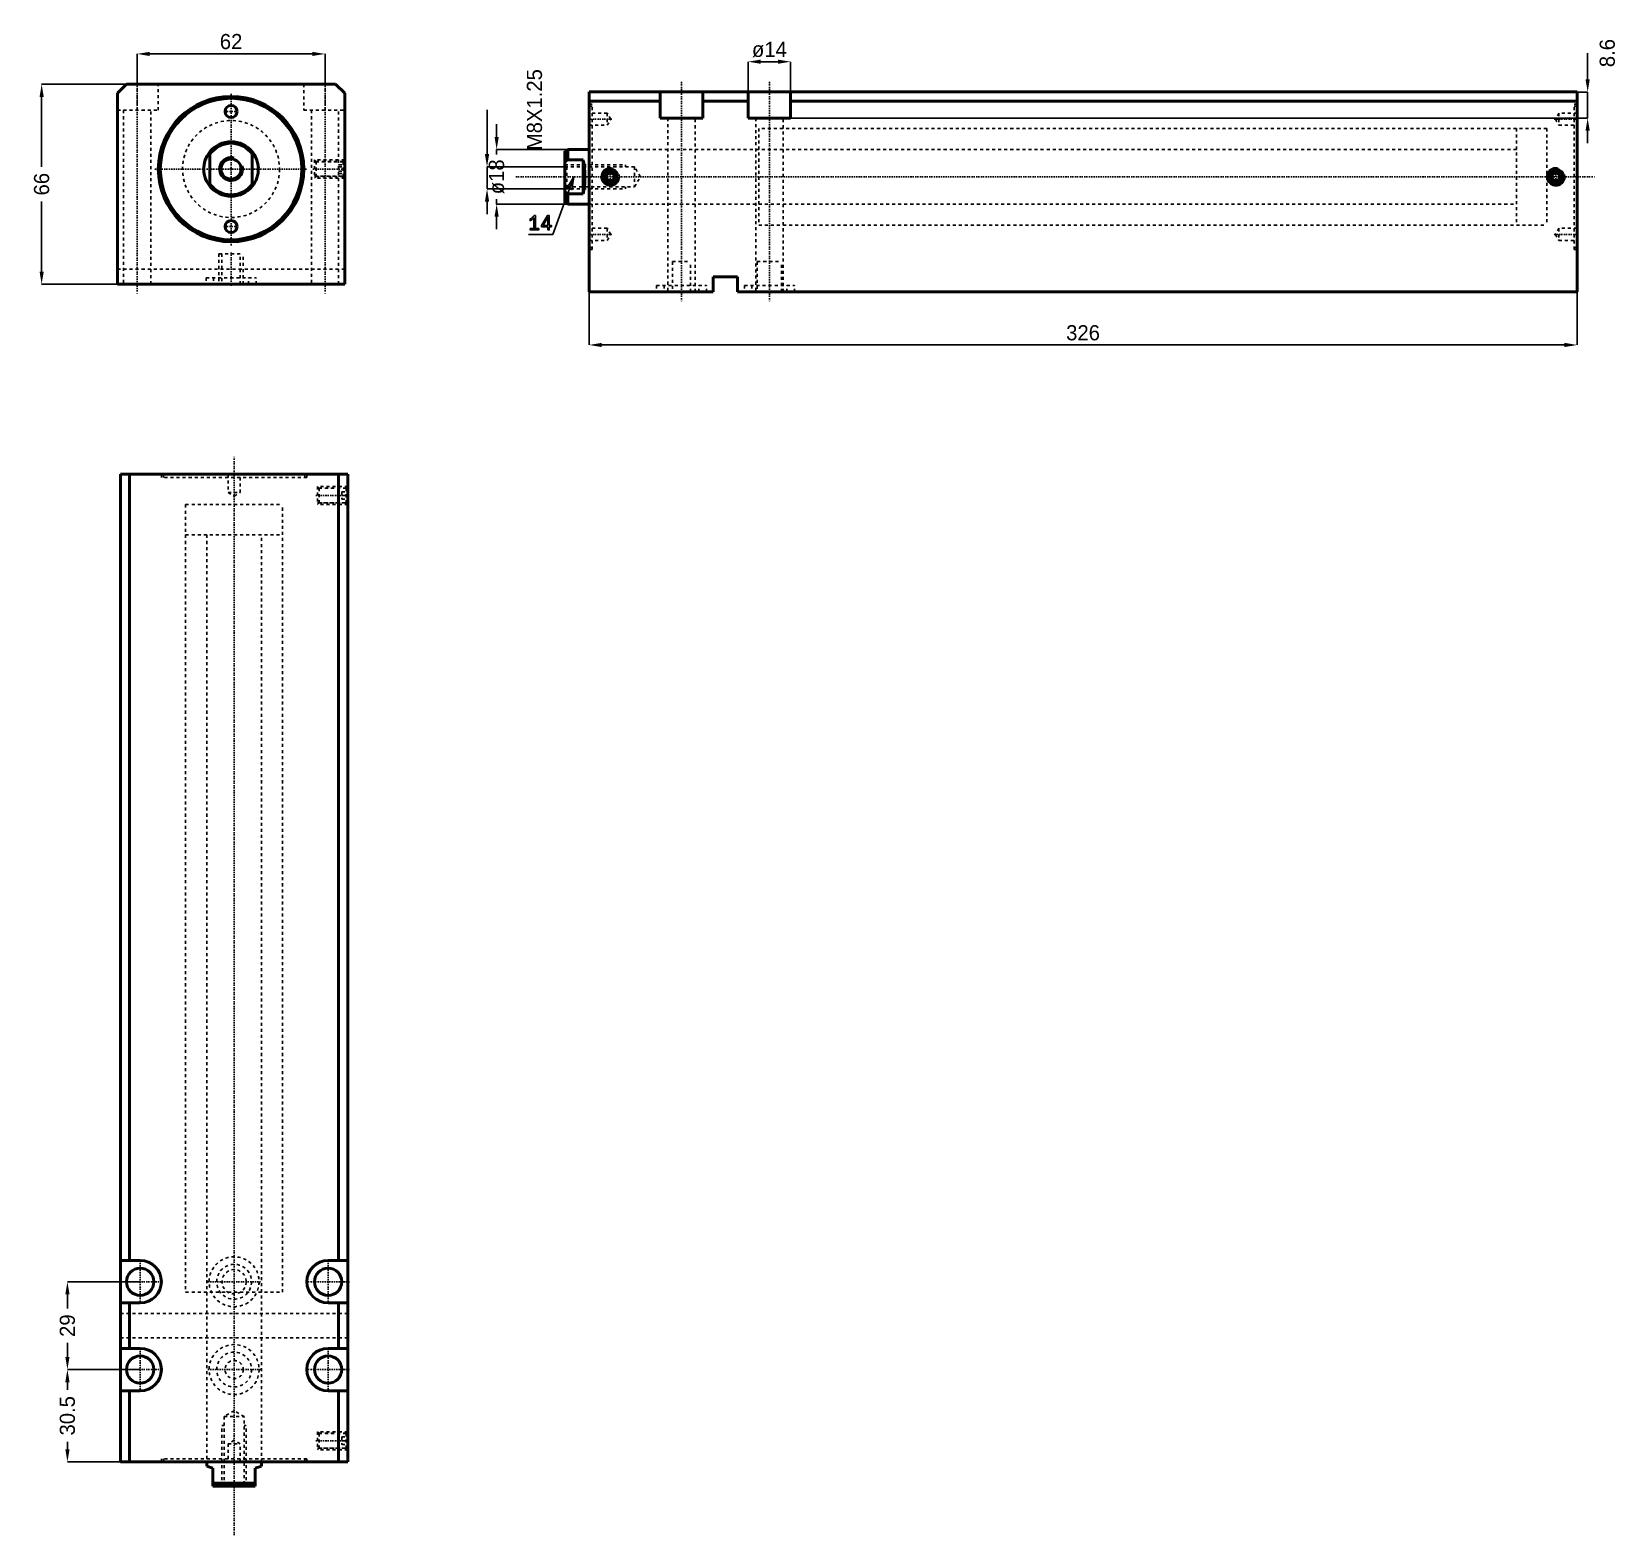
# Model space of a CAD drawing. Header units: millimetres. Extents: x -66 to 457, y -451 to 45.
import ezdxf

# ---------------------------------------------------------------- set-up
doc = ezdxf.new("R2010")
doc.units = ezdxf.units.MM
doc.linetypes.add('Center', pattern=[1.5, 0.45, -0.5, 0.05, -0.5])
doc.linetypes.add('Dashed', pattern=[2, 1, -1])
for name, color, linetype, lineweight in [('2d ConnectionPoints', 7, 'Continuous', 50), ('AM_0', 7, 'Continuous', 50), ('AM_5', 3, 'Continuous', 25), ('AM_7', 7, 'Center', 25), ('AM_9', 6, 'Dashed', 25)]:
    doc.layers.add(name, color=color, linetype=linetype, lineweight=lineweight)
doc.dimstyles.new('ISO-25', dxfattribs={"dimtxt": 2.5, "dimasz": 2.5, "dimexe": 1.25, "dimexo": 0.625, "dimtad": 1, "dimtxsty": 'Standard', "dimcen": 2.5, "dimadec": 0, "dimazin": 0, "dimtfac": 1, "dimtmove": 0, "dimatfit": 3, "dimfxl": 0, "dimarcsym": 0})

# ---------------------------------------------------------------- blocks, each defined once
blk = doc.blocks.new('1_JECX_MF_INLA_32_250_0_rod__0_in_JECX_MF_160_INLA_32_250_0__0')
at = {"layer": 'AM_0'}
for p, q in [((-7, -5.66), (-7, 5.66)), ((7, 5.66), (7, -5.66))]:
    blk.add_line(p, q, dxfattribs=at)
for points in [[(-7, 5.66), (-7.47, 5.03), (-7.88, 4.36), (-8.23, 3.65), (-8.51, 2.92), (-8.73, 2.17), (-8.89, 1.4), (-8.98, 0.62), (-9, -0.17), (-8.95, -0.95), (-8.83, -1.73), (-8.65, -2.49), (-8.4, -3.23), (-8.09, -3.95), (-7.71, -4.64), (-7.28, -5.3), (-7, -5.66)], [(7, -5.66), (7.47, -5.03), (7.88, -4.36), (8.23, -3.65), (8.51, -2.92), (8.73, -2.17), (8.89, -1.4), (8.98, -0.62), (9, 0.17), (8.95, 0.95), (8.83, 1.73), (8.65, 2.49), (8.4, 3.23), (8.09, 3.95), (7.71, 4.64), (7.28, 5.3), (7, 5.66)]]:
    blk.add_lwpolyline(points, dxfattribs=at)
blk.add_circle((0, 0), 3.32, dxfattribs=at)
for radius, start, end in [(9, 38.9424, 141.0576), (8.5, 34.5603, 145.4397), (8.5, 214.5603, 325.4397), (9, 218.9424, 321.0576)]:
    blk.add_arc((0, 0), radius, start, end, dxfattribs=at)
at = {"layer": 'AM_5'}
blk.add_arc((0, 0), 4, 75, 15, dxfattribs=at)
blk = doc.blocks.new('2_JECX_MF_EXLA_32_250_0_body__0_in_JECX_MF_160_INLA_32_250_0__0')
at = {"layer": 'AM_0'}
for p, q in [((-34.5, 28), (-37.5, 25)), ((34.5, 28), (-34.5, 28)), ((37.5, 25), (34.5, 28)), ((-37.5, 25), (-37.5, -38)), ((37.5, -38), (37.5, 25)), ((-37.5, -38), (37.5, -38))]:
    blk.add_line(p, q, dxfattribs=at)
for centre, radius in [((0, 0), 24), ((0, 0), 23.34), ((0, 19), 2), ((0, -19), 2)]:
    blk.add_circle(centre, radius, dxfattribs=at)
at = {"layer": 'AM_5', "linetype": 'Dashed'}
for p, q in [((37.5, 3), (27.5, 3)), ((37.5, -3), (27.5, -3))]:
    blk.add_line(p, q, dxfattribs=at)
at = {"layer": 'AM_7'}
for p, q in [((-31, 31.3), (-31, -41.3)), ((31, 31.3), (31, -41.3)), ((0, -25.2), (0, 25.2)), ((-2.1, 19), (2.1, 19)), ((-25.2, 0), (25.2, 0)), ((27, 0), (38, 0)), ((-2.1, -19), (2.1, -19)), ((0, -27.5), (0, -38.5))]:
    blk.add_line(p, q, dxfattribs=at)
at = {"layer": 'AM_9'}
for p, q in [((-31, 19.4), (-31, 28)), ((-24, 19.4), (-24, 28)), ((24, 28), (24, 19.4)), ((31, 19.4), (31, 28)), ((-37.5, 19.4), (-24, 19.4)), ((-35.5, 19.4), (-35.5, -38)), ((-26.5, -38), (-26.5, 19.4)), ((24, 19.4), (37.5, 19.4)), ((26.5, 19.4), (26.5, -38)), ((35.5, -38), (35.5, 19.4)), ((28.04, 2.46), (27.5, 3)), ((27.5, 3), (27.5, -3)), ((37, 2.4), (27.5, 2.4)), ((36.96, 2.46), (28.04, 2.46)), ((28.04, 2.46), (28.04, -2.46)), ((35.5, 1.44), (37.5, 1.44)), ((35.5, 0.72), (37.5, 0.72)), ((37.5, 3), (36.96, 2.46)), ((36.96, 2.46), (36.96, -2.46)), ((37.5, 1.9), (37, 2.4)), ((37, 2.4), (37, -2.4)), ((27.5, -2.4), (37, -2.4)), ((27.5, -3), (28.04, -2.46)), ((28.04, -2.46), (36.96, -2.46)), ((35.5, -0.72), (37.5, -0.72)), ((35.5, -1.44), (37.5, -1.44)), ((36.96, -2.46), (37.5, -3)), ((37, -2.4), (37.5, -1.9)), ((-4, -28), (4, -28)), ((-4, -28), (-4, -38)), ((-3, -28), (-3, -38)), ((3, -38), (3, -28)), ((4, -38), (4, -28)), ((37.5, -33), (-37.5, -33)), ((-8.25, -35.9), (8.25, -35.9)), ((-8.25, -35.9), (-8.25, -38)), ((-5.75, -35.9), (-5.75, -38)), ((5.75, -38), (5.75, -35.9)), ((8.25, -38), (8.25, -35.9))]:
    blk.add_line(p, q, dxfattribs=at)
blk.add_circle((0, 0), 16, dxfattribs=at)
blk = doc.blocks.new('*D3')
at = {"layer": 'AM_5', "color": 0, "lineweight": -2}
for p, q in [((-31, 28), (-31, 38)), ((-26.83, 38), (26.83, 38)), ((31, 28), (31, 38))]:
    blk.add_line(p, q, dxfattribs=at)
at = {"layer": 'AM_5', "color": 0}
for points in [[(-26.83, 38.69), (-26.83, 37.31), (-31, 38)], [(26.83, 37.31), (26.83, 38.69), (31, 38)]]:
    blk.add_solid(points, dxfattribs=at)
at = {"layer": 'Defpoints', "color": 0}
for p in [(31, 38), (-31, 28), (31, 28)]:
    blk.add_point(p, dxfattribs=at)
at = {"layer": 'AM_5', "color": 0, "insert": (0, 42.05), "char_height": 5, "attachment_point": 5}
blk.add_mtext('62', dxfattribs=at)
blk = doc.blocks.new('*D4')
at = {"layer": 'AM_5', "color": 0, "lineweight": -2}
for p, q in [((-34.5, 28), (-62.5, 28)), ((-62.5, 23.83), (-62.5, 0.72)), ((-62.5, -33.83), (-62.5, -10.72)), ((-37.5, -38), (-62.5, -38))]:
    blk.add_line(p, q, dxfattribs=at)
at = {"layer": 'AM_5', "color": 0}
for points in [[(-61.81, 23.83), (-63.19, 23.83), (-62.5, 28)], [(-63.19, -33.83), (-61.81, -33.83), (-62.5, -38)]]:
    blk.add_solid(points, dxfattribs=at)
at = {"layer": 'Defpoints', "color": 0}
for p in [(-34.5, 28), (-62.5, -38), (-37.5, -38)]:
    blk.add_point(p, dxfattribs=at)
at = {"layer": 'AM_5', "color": 0, "insert": (-62.5, -5), "char_height": 5, "attachment_point": 5, "rotation": 90}
blk.add_mtext('66', dxfattribs=at)
blk = doc.blocks.new('1_JECX_MF_INLA_32_250_0_rod__0_in_JECX_MF_160_INLA_32_250_0__4')
at = {"layer": 'AM_0'}
for p, q in [((-9, 0), (-9, -1.35)), ((9, -1.35), (9, 0)), ((-7, -2), (-9, -1.35)), ((-7, -8), (-7, -2)), ((9, -1.35), (7, -2)), ((7, -2), (7, -8)), ((-7, -7), (7, -7)), ((-7, -8), (7, -8))]:
    blk.add_line(p, q, dxfattribs=at)
at = {"layer": 'AM_5', "linetype": 'Dashed'}
for p, q in [((-4, -8), (-4, 12)), ((-3.32, 12), (-4, 12)), ((3.32, 12), (4, 12)), ((4, -8), (4, 12))]:
    blk.add_line(p, q, dxfattribs=at)
at = {"layer": 'AM_7'}
blk.add_line((0, -24.2), (0, 332.2), dxfattribs=at)
at = {"layer": 'AM_9'}
for p, q in [((-16, 316), (16, 316)), ((-16, 316), (-16, 306)), ((16, 306), (16, 316)), ((-16, 306), (16, 306)), ((-9, 306), (-9, 0)), ((9, 0), (9, 306)), ((0, 16.92), (-3.32, 15)), ((3.32, 15), (0, 16.92)), ((-3.32, 15), (3.32, 15)), ((-3.32, 15), (-3.32, -7.32)), ((3.32, -7.32), (3.32, 15)), ((-3.32, -7.32), (-4, -8)), ((-3.32, -7.32), (3.32, -7.32)), ((4, -8), (3.32, -7.32))]:
    blk.add_line(p, q, dxfattribs=at)
blk = doc.blocks.new('2_JECX_MF_EXLA_32_250_0_body__0_in_JECX_MF_160_INLA_32_250_0__4')
at = {"layer": 'AM_0'}
for p, q in [((37.5, 326), (-37.5, 326)), ((-37.5, 326), (-37.5, 0)), ((-34.5, 326), (-34.5, 66.5)), ((34.5, 326), (34.5, 66.5)), ((37.5, 326), (37.5, 0)), ((-31, 66.5), (-37.5, 66.5)), ((37.5, 66.5), (31, 66.5)), ((-37.5, 52.5), (-31, 52.5)), ((-34.5, 52.5), (-34.5, 37.5)), ((31, 52.5), (37.5, 52.5)), ((34.5, 52.5), (34.5, 37.5)), ((-31, 37.5), (-37.5, 37.5)), ((37.5, 37.5), (31, 37.5)), ((-37.5, 23.5), (-31, 23.5)), ((-34.5, 23.5), (-34.5, 0)), ((31, 23.5), (37.5, 23.5)), ((34.5, 23.5), (34.5, 0)), ((37.5, 0), (-37.5, 0))]:
    blk.add_line(p, q, dxfattribs=at)
for centre in [(-31, 59.5), (31, 59.5), (-31, 30.5), (31, 30.5)]:
    blk.add_circle(centre, 4.5, dxfattribs=at)
for centre, start, end in [((-31, 59.5), 270, 90), ((31, 59.5), 90, 270), ((-31, 30.5), 270, 90), ((31, 30.5), 90, 270)]:
    blk.add_arc(centre, 7, start, end, dxfattribs=at)
at = {"layer": 'AM_5', "linetype": 'Dashed'}
for p, q in [((37.5, 322), (27.5, 322)), ((37.5, 316), (27.5, 316)), ((37.5, 10), (27.5, 10)), ((37.5, 4), (27.5, 4))]:
    blk.add_line(p, q, dxfattribs=at)
at = {"layer": 'AM_7'}
for p, q in [((27, 319), (38, 319)), ((-31, 52.15), (-31, 66.85)), ((31, 52.15), (31, 66.85)), ((-38.35, 59.5), (-23.65, 59.5)), ((-8.6625, 59.5), (8.6625, 59.5)), ((23.65, 59.5), (38.35, 59.5)), ((-31, 23.15), (-31, 37.85)), ((31, 23.15), (31, 37.85)), ((-38.35, 30.5), (-23.65, 30.5)), ((-8.6625, 30.5), (8.6625, 30.5)), ((23.65, 30.5), (38.35, 30.5)), ((27, 7), (38, 7))]:
    blk.add_line(p, q, dxfattribs=at)
at = {"layer": 'AM_9'}
for p, q in [((-24, 326), (-24, 325)), ((24, 325), (-24, 325)), ((-23.34, 326), (-23.34, 325)), ((-2, 326), (-2, 320)), ((2, 320), (2, 326)), ((23.34, 325), (23.34, 326)), ((24, 325), (24, 326)), ((-2, 320), (0, 318.8453)), ((-2, 320), (2, 320)), ((0, 318.8453), (2, 320)), ((27.5, 322), (27.5, 316)), ((28.0415, 321.4585), (27.5, 322)), ((37, 321.4), (27.5, 321.4)), ((36.9585, 321.4585), (28.0415, 321.4585)), ((28.0415, 321.4585), (28.0415, 316.5415)), ((35.5, 320.25), (37.5, 320.25)), ((35.5, 320.25), (35.5, 317.75)), ((37.5, 322), (36.9585, 321.4585)), ((36.9585, 321.4585), (36.9585, 316.5415)), ((37, 321.4), (37, 316.6)), ((37.5, 320.9), (37, 321.4)), ((-16, 316), (16, 316)), ((-16, 316), (-16, 56)), ((16, 56), (16, 316)), ((27.5, 316.6), (37, 316.6)), ((27.5, 316), (28.0415, 316.5415)), ((28.0415, 316.5415), (36.9585, 316.5415)), ((35.5, 319), (37.5, 319)), ((35.5, 317.75), (37.5, 317.75)), ((36.9585, 316.5415), (37.5, 316)), ((37, 316.6), (37.5, 317.1)), ((-16, 56), (16, 56)), ((-9, 56), (-9, 0)), ((9, 0), (9, 56)), ((37.5, 49), (-37.5, 49)), ((37.5, 41), (-37.5, 41)), ((0, 7.1547), (-2, 6)), ((-2, 6), (2, 6)), ((-2, 6), (-2, 0)), ((2, 6), (0, 7.1547)), ((2, 0), (2, 6)), ((27.5, 10), (27.5, 4)), ((28.0415, 9.4585), (27.5, 10)), ((37, 9.4), (27.5, 9.4)), ((36.9585, 9.4585), (28.0415, 9.4585)), ((28.0415, 9.4585), (28.0415, 4.5415)), ((35.5, 8.25), (37.5, 8.25)), ((35.5, 8.25), (35.5, 5.75)), ((35.5, 7), (37.5, 7)), ((35.5, 5.75), (37.5, 5.75)), ((37.5, 10), (36.9585, 9.4585)), ((36.9585, 9.4585), (36.9585, 4.5415)), ((37.5, 8.9), (37, 9.4)), ((37, 9.4), (37, 4.6)), ((24, 1), (-24, 1)), ((-24, 1), (-24, 0)), ((-23.34, 1), (-23.34, 0)), ((23.34, 0), (23.34, 1)), ((24, 0), (24, 1)), ((27.5, 4.6), (37, 4.6)), ((27.5, 4), (28.0415, 4.5415)), ((28.0415, 4.5415), (36.9585, 4.5415)), ((36.9585, 4.5415), (37.5, 4)), ((37, 4.6), (37.5, 5.1))]:
    blk.add_line(p, q, dxfattribs=at)
for centre, radius in [((0, 59.5), 8.25), ((0, 59.5), 5.75), ((0, 59.5), 4), ((0, 30.5), 8.25), ((0, 30.5), 5.75), ((0, 30.5), 3)]:
    blk.add_circle(centre, radius, dxfattribs=at)
blk = doc.blocks.new('*D10')
at = {"layer": 'AM_5', "color": 0, "lineweight": -2}
for p, q in [((-30, -367.27), (-54, -367.27)), ((-54, -371.43), (-54, -376.1)), ((-54, -392.1), (-54, -387.43)), ((-30, -396.27), (-54, -396.27))]:
    blk.add_line(p, q, dxfattribs=at)
at = {"layer": 'AM_5', "color": 0}
for points in [[(-54.69, -371.43), (-53.3, -371.43), (-54, -367.27)], [(-54.69, -392.1), (-53.3, -392.1), (-54, -396.27)]]:
    blk.add_solid(points, dxfattribs=at)
at = {"layer": 'Defpoints', "color": 0}
for p in [(-54, -367.27), (-30, -367.27), (-30, -396.27)]:
    blk.add_point(p, dxfattribs=at)
at = {"layer": 'AM_5', "color": 0, "insert": (-54, -381.77), "char_height": 5, "attachment_point": 5, "rotation": 90}
blk.add_mtext('29', dxfattribs=at)
blk = doc.blocks.new('*D11')
at = {"layer": 'AM_5', "color": 0, "lineweight": -2}
for p, q in [((-30, -396.27), (-54, -396.27)), ((-54, -400.43), (-54, -402.93)), ((-54, -422.6), (-54, -420.1)), ((-36.5, -426.77), (-54, -426.77))]:
    blk.add_line(p, q, dxfattribs=at)
at = {"layer": 'AM_5', "color": 0}
for points in [[(-54.69, -400.43), (-53.3, -400.43), (-54, -396.27)], [(-54.69, -422.6), (-53.3, -422.6), (-54, -426.77)]]:
    blk.add_solid(points, dxfattribs=at)
at = {"layer": 'Defpoints', "color": 0}
for p in [(-30, -396.27), (-54, -426.77), (-36.5, -426.77)]:
    blk.add_point(p, dxfattribs=at)
at = {"layer": 'AM_5', "color": 0, "insert": (-54, -411.52), "char_height": 5, "attachment_point": 5, "rotation": 90}
blk.add_mtext('30.5', dxfattribs=at)
blk = doc.blocks.new('1_JECX_MF_INLA_32_250_0_rod__0_in_JECX_MF_160_INLA_32_250_0__2')
at = {"layer": 'AM_0'}
for p, q in [((-7, 9), (-8, 8.5)), ((-8, 8.5), (-8, -8.5)), ((-7, 5.66), (-8, 4.82)), ((0, 9), (-7, 9)), ((-7, 9), (-7, 5.66)), ((-2, 5.66), (-7, 5.66)), ((-2, 5.66), (-2, -5.66)), ((-8, -8.5), (-7, -9)), ((-7, -5.66), (-2, -5.66)), ((-7, -5.66), (-7, -9)), ((-7, -9), (0, -9))]:
    blk.add_line(p, q, dxfattribs=at)
for points in [[(-2, -5.66), (-1.85, -5.03), (-1.72, -4.36), (-1.6, -3.65), (-1.51, -2.92), (-1.44, -2.17), (-1.39, -1.4), (-1.36, -0.62), (-1.35, 0.17), (-1.37, 0.95), (-1.4, 1.73), (-1.46, 2.49), (-1.55, 3.23), (-1.65, 3.95), (-1.77, 4.64), (-1.91, 5.3), (-2, 5.66)], [(-8, -4.82), (-7.99, -4.83), (-7, -5.66)]]:
    blk.add_lwpolyline(points, dxfattribs=at)
at = {"layer": 'AM_5', "linetype": 'Dashed'}
for p, q in [((-8, 4), (12, 4)), ((12, 3.32), (12, 4)), ((-8, -4), (12, -4)), ((12, -3.32), (12, -4))]:
    blk.add_line(p, q, dxfattribs=at)
at = {"layer": 'AM_7'}
blk.add_line((-24.2, 0), (332.2, 0), dxfattribs=at)
at = {"layer": 'AM_9'}
for p, q in [((316, 16), (306, 16)), ((306, 16), (306, -16)), ((316, 16), (316, -16)), ((306, 9), (0, 9)), ((-7.32, 3.32), (-8, 4)), ((15, 3.32), (-7.32, 3.32)), ((-7.32, 3.32), (-7.32, -3.32)), ((16.92, 0), (15, 3.32)), ((15, 3.32), (15, -3.32)), ((15, -3.32), (16.92, 0)), ((-8, -4), (-7.32, -3.32)), ((-7.32, -3.32), (15, -3.32)), ((0, -9), (306, -9)), ((306, -16), (316, -16))]:
    blk.add_line(p, q, dxfattribs=at)
blk = doc.blocks.new('2_JECX_MF_EXLA_32_250_0_body__0_in_JECX_MF_160_INLA_32_250_0__2')
at = {"layer": 'AM_0'}
for p, q in [((0, -38), (0, 28)), ((326, 28), (0, 28)), ((23.5, 19.4), (23.5, 28)), ((37.5, 19.4), (37.5, 28)), ((52.5, 19.4), (52.5, 28)), ((66.5, 19.4), (66.5, 28)), ((326, -38), (326, 28)), ((23.5, 25), (0, 25)), ((52.5, 25), (37.5, 25)), ((326, 25), (66.5, 25)), ((23.5, 19.4), (37.5, 19.4)), ((52.5, 19.4), (66.5, 19.4)), ((7, 1.44), (5.75, 0.72)), ((5.75, 0.72), (5.75, -0.72)), ((8.25, 0.72), (7, 1.44)), ((8.25, -0.72), (8.25, 0.72)), ((319, 1.44), (317.75, 0.72)), ((317.75, 0.72), (317.75, -0.72)), ((320.25, 0.72), (319, 1.44)), ((320.25, -0.72), (320.25, 0.72)), ((5.75, -0.72), (7, -1.44)), ((7, -1.44), (8.25, -0.72)), ((317.75, -0.72), (319, -1.44)), ((319, -1.44), (320.25, -0.72)), ((49, -33), (41, -33)), ((41, -33), (41, -38)), ((49, -38), (49, -33)), ((41, -38), (0, -38)), ((326, -38), (49, -38))]:
    blk.add_line(p, q, dxfattribs=at)
for centre, radius in [((7, 0), 2.46), ((7, 0), 2.4), ((7, 0), 1.9), ((319, 0), 2.46), ((319, 0), 2.4), ((319, 0), 1.9)]:
    blk.add_circle(centre, radius, dxfattribs=at)
at = {"layer": 'AM_5'}
for centre in [(7, 0), (319, 0)]:
    blk.add_arc(centre, 3, 75, 15, dxfattribs=at)
at = {"layer": 'AM_7'}
for p, q in [((30.5, 31.3), (30.5, -41.3)), ((59.5, 31.3), (59.5, -41.3)), ((-0.36, 19), (7.51, 19)), ((318.49, 19), (326.36, 19)), ((7, -3.15), (7, 3.15)), ((319, -3.15), (319, 3.15)), ((-0.36, -19), (7.51, -19)), ((318.49, -19), (326.36, -19))]:
    blk.add_line(p, q, dxfattribs=at)
at = {"layer": 'AM_9'}
for p, q in [((1, 24), (0, 24)), ((1, 23.34), (0, 23.34)), ((6, 21), (0, 21)), ((1, -24), (1, 24)), ((7.15, 19), (6, 21)), ((6, 21), (6, 17)), ((320, 21), (318.85, 19)), ((326, 21), (320, 21)), ((320, 21), (320, 17)), ((325, -24), (325, 24)), ((326, 24), (325, 24)), ((326, 23.34), (325, 23.34)), ((0, 17), (6, 17)), ((6, 17), (7.15, 19)), ((26, 19.4), (26, -38)), ((35, -38), (35, 19.4)), ((55, 19.4), (55, -38)), ((316, 16), (56, 16)), ((56, 16), (56, -16)), ((64, -38), (64, 19.4)), ((316, 16), (316, -16)), ((318.85, 19), (320, 17)), ((320, 17), (326, 17)), ((56, 9), (0, 9)), ((0, -9), (56, -9)), ((6, -17), (0, -17)), ((7.15, -19), (6, -17)), ((6, -17), (6, -21)), ((6, -21), (7.15, -19)), ((56, -16), (316, -16)), ((320, -17), (318.85, -19)), ((318.85, -19), (320, -21)), ((326, -17), (320, -17)), ((320, -17), (320, -21)), ((0, -21), (6, -21)), ((0, -23.34), (1, -23.34)), ((0, -24), (1, -24)), ((320, -21), (326, -21)), ((325, -23.34), (326, -23.34)), ((325, -24), (326, -24)), ((27.5, -28), (33.5, -28)), ((27.5, -28), (27.5, -38)), ((33.5, -38), (33.5, -28)), ((55.5, -28), (63.5, -28)), ((55.5, -28), (55.5, -38)), ((63.5, -38), (63.5, -28)), ((22.25, -35.9), (38.75, -35.9)), ((22.25, -35.9), (22.25, -38)), ((24.75, -35.9), (24.75, -38)), ((36.25, -38), (36.25, -35.9)), ((38.75, -38), (38.75, -35.9)), ((51.25, -35.9), (67.75, -35.9)), ((51.25, -35.9), (51.25, -38)), ((53.75, -35.9), (53.75, -38)), ((65.25, -38), (65.25, -35.9)), ((67.75, -38), (67.75, -35.9))]:
    blk.add_line(p, q, dxfattribs=at)
blk = doc.blocks.new('*D20')
at = {"layer": 'AM_5', "color": 0, "lineweight": -2}
for p, q in [((170.63, 25.43), (170.63, 35.43)), ((174.8, 35.43), (180.46, 35.43)), ((184.63, 25.43), (184.63, 35.43))]:
    blk.add_line(p, q, dxfattribs=at)
at = {"layer": 'AM_5', "color": 0}
for points in [[(174.8, 36.13), (174.8, 34.74), (170.63, 35.43)], [(180.46, 36.13), (180.46, 34.74), (184.63, 35.43)]]:
    blk.add_solid(points, dxfattribs=at)
at = {"layer": 'Defpoints', "color": 0}
for p in [(184.63, 35.43), (170.63, 25.43), (184.63, 25.43)]:
    blk.add_point(p, dxfattribs=at)
at = {"layer": 'AM_5', "color": 0, "insert": (177.63, 39.43), "char_height": 5, "attachment_point": 5}
blk.add_mtext('ø14', dxfattribs=at)
blk = doc.blocks.new('*D21')
at = {"layer": 'AM_5', "color": 0, "lineweight": -2}
for p, q in [((447.63, 29.6), (447.63, 38.27)), ((184.63, 25.43), (447.63, 25.43)), ((447.63, 16.83), (447.63, 25.43)), ((184.63, 16.83), (447.63, 16.83)), ((447.63, 12.67), (447.63, 8.5))]:
    blk.add_line(p, q, dxfattribs=at)
at = {"layer": 'AM_5', "color": 0}
for points in [[(446.93, 29.6), (448.32, 29.6), (447.63, 25.43)], [(446.93, 12.67), (448.32, 12.67), (447.63, 16.83)]]:
    blk.add_solid(points, dxfattribs=at)
at = {"layer": 'Defpoints', "color": 0}
for p in [(184.63, 25.43), (447.63, 25.43), (184.63, 16.83)]:
    blk.add_point(p, dxfattribs=at)
at = {"layer": 'AM_5', "color": 0, "insert": (454.13, 38.27), "char_height": 5, "attachment_point": 5, "rotation": 90}
blk.add_mtext('8.6', dxfattribs=at)
blk = doc.blocks.new('*D22')
at = {"layer": 'AM_5', "color": 0, "lineweight": -2}
for p, q in [((118.13, -40.57), (118.13, -58.07)), ((444.13, -40.57), (444.13, -58.07)), ((122.3, -58.07), (439.96, -58.07))]:
    blk.add_line(p, q, dxfattribs=at)
at = {"layer": 'AM_5', "color": 0}
for points in [[(122.3, -57.37), (122.3, -58.76), (118.13, -58.07)], [(439.96, -57.37), (439.96, -58.76), (444.13, -58.07)]]:
    blk.add_solid(points, dxfattribs=at)
at = {"layer": 'Defpoints', "color": 0}
for p in [(118.13, -40.57), (444.13, -40.57), (444.13, -58.07)]:
    blk.add_point(p, dxfattribs=at)
at = {"layer": 'AM_5', "color": 0, "insert": (281.13, -54.07), "char_height": 5, "attachment_point": 5}
blk.add_mtext('326', dxfattribs=at)
blk = doc.blocks.new('*D23')
at = {"layer": 'AM_5', "color": 0, "lineweight": -2}
for p, q in [((87.63, 10.6), (87.63, 14.77)), ((111.13, 6.43), (87.63, 6.43)), ((87.63, 6.43), (87.63, 4.77)), ((87.63, -11.57), (87.63, -9.9)), ((111.13, -11.57), (87.63, -11.57)), ((87.63, -15.73), (87.63, -19.9))]:
    blk.add_line(p, q, dxfattribs=at)
at = {"layer": 'AM_5', "color": 0}
for points in [[(86.93, 10.6), (88.32, 10.6), (87.63, 6.43)], [(86.93, -15.73), (88.32, -15.73), (87.63, -11.57)]]:
    blk.add_solid(points, dxfattribs=at)
at = {"layer": 'Defpoints', "color": 0}
for p in [(87.63, 6.43), (111.13, 6.43), (111.13, -11.57)]:
    blk.add_point(p, dxfattribs=at)
at = {"layer": 'AM_5', "color": 0, "insert": (87.63, -2.57), "char_height": 5, "attachment_point": 5, "rotation": 90}
blk.add_mtext('ø18', dxfattribs=at)
blk = doc.blocks.new('*D24')
at = {"layer": 'AM_5', "color": 0, "lineweight": -2}
for p, q in [((84.46, 4.92), (84.46, 19.59)), ((110.81, 0.76), (84.46, 0.76)), ((84.46, -6.57), (84.46, 0.76)), ((110.13, -6.57), (84.46, -6.57)), ((84.46, -10.73), (84.46, -14.9))]:
    blk.add_line(p, q, dxfattribs=at)
at = {"layer": 'AM_5', "color": 0}
for points in [[(83.77, 4.92), (85.16, 4.92), (84.46, 0.76)], [(83.77, -10.73), (85.16, -10.73), (84.46, -6.57)]]:
    blk.add_solid(points, dxfattribs=at)
at = {"layer": 'Defpoints', "color": 0}
for p in [(110.81, 0.76), (84.46, -6.57), (110.13, -6.57)]:
    blk.add_point(p, dxfattribs=at)
at = {"layer": 'AM_5', "color": 0, "insert": (100.13, 19.59), "char_height": 5, "attachment_point": 5, "rotation": 90}
blk.add_mtext('M8X1.25', dxfattribs=at)

msp = doc.modelspace()

# ---------------------------------------------------------------- linework, layer by layer
at = {"layer": '2d ConnectionPoints'}
for p in [(0, 0), (118.129, -2.567), (1.002, -426.768)]:
    msp.add_point(p, dxfattribs=at)
at = {"layer": 'AM_5'}
for p, q in [((106.129, -21.567), (113.129, -2.567)), ((98.129, -21.567), (106.129, -21.567))]:
    msp.add_line(p, q, dxfattribs=at)
for points in [[(113.129, -2.567), (112.47, -6.765), (110.907, -6.189), (113.129, -2.567)], [(98.737, -19.651), (99.933, -19.651), (99.933, -16.135), (99.933, -16.135), (99.868, -16.2), (99.76, -16.301), (99.76, -16.301), (99.636, -16.406), (99.546, -16.479), (99.546, -16.479), (99.452, -16.552), (99.31, -16.655), (99.31, -16.655), (99.167, -16.751), (99.071, -16.811), (99.071, -16.811), (98.978, -16.865), (98.848, -16.931), (98.848, -16.931), (98.73, -16.978), (98.659, -16.999), (98.659, -16.505), (98.659, -16.505), (98.748, -16.463), (98.887, -16.383), (98.887, -16.383), (99.035, -16.283), (99.138, -16.205), (99.138, -16.205), (99.241, -16.121), (99.392, -15.991), (99.392, -15.991), (99.537, -15.857), (99.63, -15.764), (99.63, -15.764), (99.719, -15.673), (99.838, -15.545), (99.838, -15.545), (99.939, -15.427), (99.998, -15.355), (100.414, -15.355), (100.414, -19.651), (101.499, -19.651), (101.499, -20.067), (98.737, -20.067), (98.737, -19.651)], [(104.553, -19.027), (102.447, -19.027), (102.447, -18.605), (104.365, -15.355), (105.008, -15.355), (105.008, -18.589), (105.71, -18.589), (105.71, -19.027), (105.008, -19.027), (105.008, -20.067), (104.553, -20.067), (104.553, -19.027)], [(104.56, -18.589), (104.56, -15.901), (103.006, -18.589), (104.56, -18.589)]]:
    msp.add_lwpolyline(points, dxfattribs=at)

# ---------------------------------------------------------------- block references
for name, p in [('2_JECX_MF_EXLA_32_250_0_body__0_in_JECX_MF_160_INLA_32_250_0__0', (0, 0)), ('2_JECX_MF_EXLA_32_250_0_body__0_in_JECX_MF_160_INLA_32_250_0__2', (118.129, -2.567)), ('1_JECX_MF_INLA_32_250_0_rod__0_in_JECX_MF_160_INLA_32_250_0__2', (118.129, -2.567)), ('1_JECX_MF_INLA_32_250_0_rod__0_in_JECX_MF_160_INLA_32_250_0__0', (0, 0)), ('1_JECX_MF_INLA_32_250_0_rod__0_in_JECX_MF_160_INLA_32_250_0__4', (1.002, -426.768)), ('2_JECX_MF_EXLA_32_250_0_body__0_in_JECX_MF_160_INLA_32_250_0__4', (1.002, -426.768))]:
    msp.add_blockref(name, p)

# ---------------------------------------------------------------- dimensions: what is measured, and where the dimension line sits
for base, p1, p2, text, picture, middle in [((31, 38), (-31, 28), (31, 28), '62', '*D3', (0, 38)), ((184.629, 35.433), (170.629, 25.433), (184.629, 25.433), 'ø14', '*D20', (177.629, 35.433)), ((444.129, -58.067), (118.129, -40.567), (444.129, -40.567), '326', '*D22', (281.129, -58.067))]:
    dim = msp.add_linear_dim(base=base, p1=p1, p2=p2, text=text, dimstyle='ISO-25', override={"dimtxt": 5, "dimasz": 4.166667, "dimexe": 0, "dimexo": 0, "dimgap": 1.5}, dxfattribs=at)
    dim.commit()
    dim.dimension.update_dxf_attribs({"geometry": picture, "text_midpoint": middle, "dimtype": 160})
for base, p1, p2, text, picture, middle in [((447.629, 25.433), (184.629, 16.833), (184.629, 25.433), '8.6', '*D21', (454.129, 38.266)), ((84.462, -6.567), (110.805, 0.756), (110.129, -6.567), 'M8X1.25', '*D24', (100.129, 19.59)), ((-62.5, -38), (-34.5, 28), (-37.5, -38), '66', '*D4', (-62.5, -5)), ((87.629, 6.433), (111.129, -11.567), (111.129, 6.433), 'ø18', '*D23', (87.629, -2.567)), ((-53.998, -367.268), (-29.998, -396.268), (-29.998, -367.268), '29', '*D10', (-53.998, -381.768)), ((-53.998, -426.768), (-29.998, -396.268), (-36.498, -426.768), '30.5', '*D11', (-53.998, -411.518))]:
    dim = msp.add_linear_dim(base=base, p1=p1, p2=p2, angle=90, text=text, dimstyle='ISO-25', override={"dimtxt": 5, "dimasz": 4.166667, "dimexe": 0, "dimexo": 0, "dimgap": 1.5}, dxfattribs=at)
    dim.commit()
    dim.dimension.update_dxf_attribs({"geometry": picture, "text_midpoint": middle, "dimtype": 160, "text_rotation": 90})

doc.saveas('drawing.dxf')
